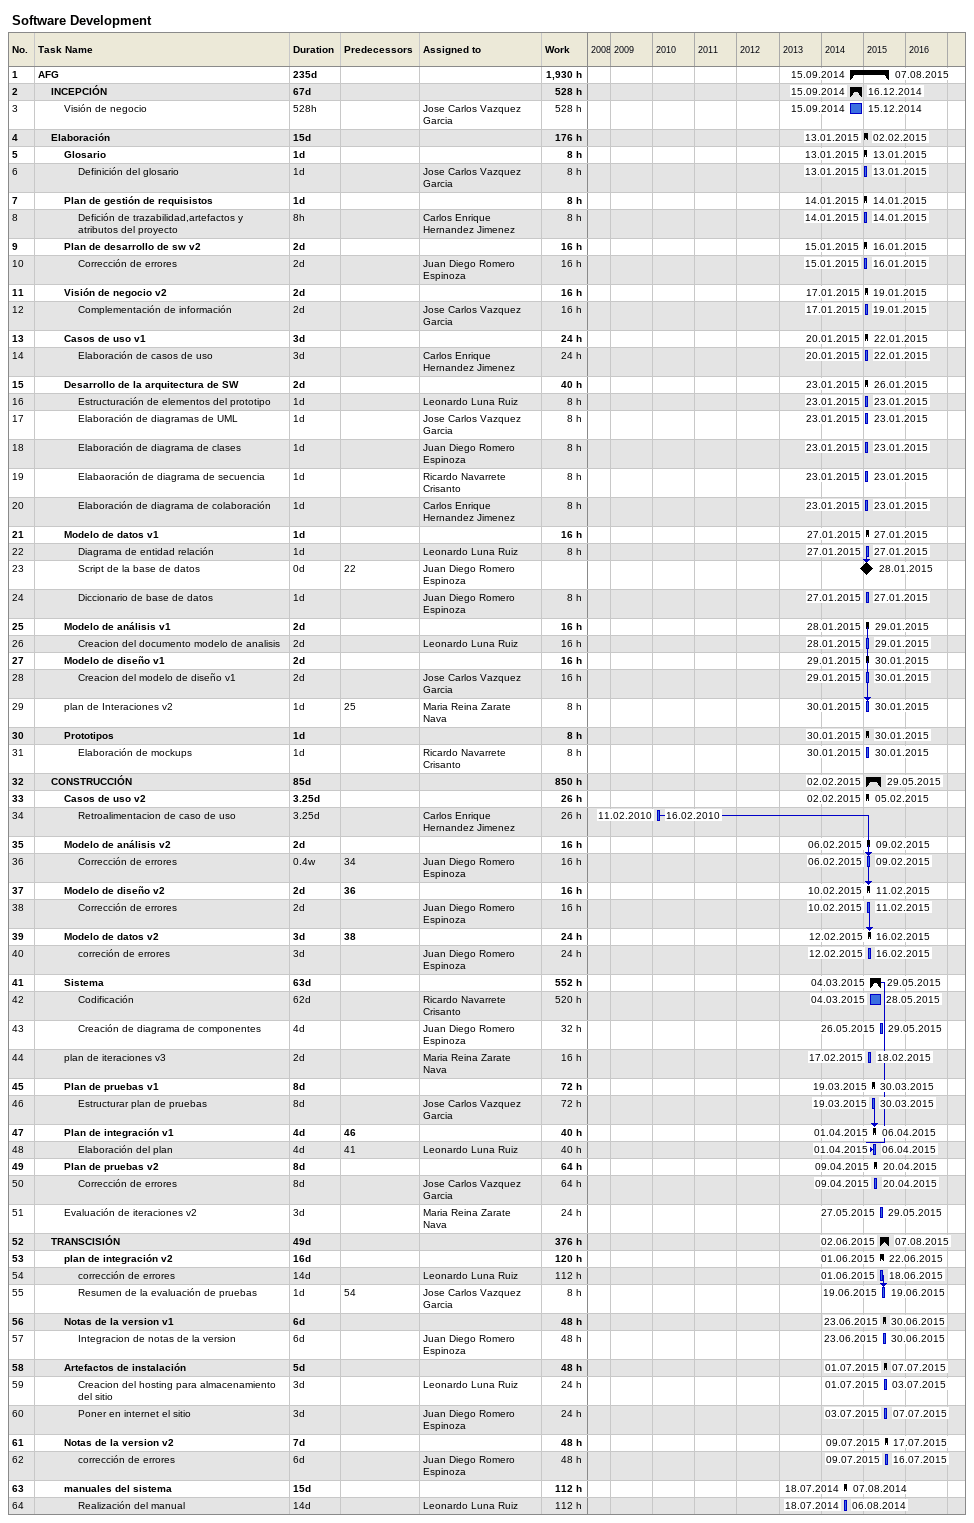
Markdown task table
Software Development

| ID | Level | Task | Duration | Start | Finish | Predecessors | Resources | Work (h) |
|---|---|---|---|---|---|---|---|---|
| 1 | 1 | **AFG** | 235d | 2014-09-15 | 2015-08-07 |  |  | 1930 |
| 2 | 2 | **INCEPCIÓN** | 67d | 2014-09-15 | 2014-12-16 |  |  | 528 |
| 3 | 3 | Visión de negocio | 528h | 2014-09-15 | 2014-12-15 |  | Jose Carlos Vazquez Garcia | 528 |
| 4 | 2 | **Elaboración** | 15d | 2015-01-13 | 2015-02-02 |  |  | 176 |
| 5 | 3 | **Glosario** | 1d | 2015-01-13 | 2015-01-13 |  |  | 8 |
| 6 | 4 | Definición del glosario | 1d | 2015-01-13 | 2015-01-13 |  | Jose Carlos Vazquez Garcia | 8 |
| 7 | 3 | **Plan de gestión de requisistos** | 1d | 2015-01-14 | 2015-01-14 |  |  | 8 |
| 8 | 4 | Defición de trazabilidad,artefactos y atributos del proyecto | 8h | 2015-01-14 | 2015-01-14 |  | Carlos Enrique Hernandez Jimenez | 8 |
| 9 | 3 | **Plan de desarrollo de sw v2** | 2d | 2015-01-15 | 2015-01-16 |  |  | 16 |
| 10 | 4 | Corrección de errores | 2d | 2015-01-15 | 2015-01-16 |  | Juan Diego Romero Espinoza | 16 |
| 11 | 3 | **Visión de negocio v2** | 2d | 2015-01-17 | 2015-01-19 |  |  | 16 |
| 12 | 4 | Complementación de información | 2d | 2015-01-17 | 2015-01-19 |  | Jose Carlos Vazquez Garcia | 16 |
| 13 | 3 | **Casos de uso v1** | 3d | 2015-01-20 | 2015-01-22 |  |  | 24 |
| 14 | 4 | Elaboración de casos de uso | 3d | 2015-01-20 | 2015-01-22 |  | Carlos Enrique Hernandez Jimenez | 24 |
| 15 | 3 | **Desarrollo de la arquitectura de SW** | 2d | 2015-01-23 | 2015-01-26 |  |  | 40 |
| 16 | 4 | Estructuración de elementos del prototipo | 1d | 2015-01-23 | 2015-01-23 |  | Leonardo Luna Ruiz | 8 |
| 17 | 4 | Elaboración de diagramas de UML | 1d | 2015-01-23 | 2015-01-23 |  | Jose Carlos Vazquez Garcia | 8 |
| 18 | 4 | Elaboración de diagrama de clases | 1d | 2015-01-23 | 2015-01-23 |  | Juan Diego Romero Espinoza | 8 |
| 19 | 4 | Elabaoración de diagrama de secuencia | 1d | 2015-01-23 | 2015-01-23 |  | Ricardo Navarrete Crisanto | 8 |
| 20 | 4 | Elaboración de diagrama de colaboración | 1d | 2015-01-23 | 2015-01-23 |  | Carlos Enrique Hernandez Jimenez | 8 |
| 21 | 3 | **Modelo de datos v1** | 1d | 2015-01-27 | 2015-01-27 |  |  | 16 |
| 22 | 4 | Diagrama de entidad relación | 1d | 2015-01-27 | 2015-01-27 |  | Leonardo Luna Ruiz | 8 |
| 23 | 4 | Script de la base de datos | 0d | 2015-01-28 | 2015-01-28 | 22 | Juan Diego Romero Espinoza |  |
| 24 | 4 | Diccionario de base de datos | 1d | 2015-01-27 | 2015-01-27 |  | Juan Diego Romero Espinoza | 8 |
| 25 | 3 | **Modelo de análisis v1** | 2d | 2015-01-28 | 2015-01-29 |  |  | 16 |
| 26 | 4 | Creacion del documento modelo de analisis | 2d | 2015-01-28 | 2015-01-29 |  | Leonardo Luna Ruiz | 16 |
| 27 | 3 | **Modelo de diseño v1** | 2d | 2015-01-29 | 2015-01-30 |  |  | 16 |
| 28 | 4 | Creacion del modelo de diseño v1 | 2d | 2015-01-29 | 2015-01-30 |  | Jose Carlos Vazquez Garcia | 16 |
| 29 | 3 | plan de Interaciones v2 | 1d | 2015-01-30 | 2015-01-30 | 25 | Maria Reina Zarate Nava | 8 |
| 30 | 3 | **Prototipos** | 1d | 2015-01-30 | 2015-01-30 |  |  | 8 |
| 31 | 4 | Elaboración de mockups | 1d | 2015-01-30 | 2015-01-30 |  | Ricardo Navarrete Crisanto | 8 |
| 32 | 2 | **CONSTRUCCIÓN** | 85d | 2015-02-02 | 2015-05-29 |  |  | 850 |
| 33 | 3 | **Casos de uso v2** | 3.25d | 2015-02-02 | 2015-02-05 |  |  | 26 |
| 34 | 4 | Retroalimentacion de caso de uso | 3.25d | 2010-02-11 | 2010-02-16 |  | Carlos Enrique Hernandez Jimenez | 26 |
| 35 | 3 | **Modelo de análisis v2** | 2d | 2015-02-06 | 2015-02-09 |  |  | 16 |
| 36 | 4 | Corrección de errores | 0.4w | 2015-02-06 | 2015-02-09 | 34 | Juan Diego Romero Espinoza | 16 |
| 37 | 3 | **Modelo de diseño v2** | 2d | 2015-02-10 | 2015-02-11 | 36 |  | 16 |
| 38 | 4 | Corrección de errores | 2d | 2015-02-10 | 2015-02-11 |  | Juan Diego Romero Espinoza | 16 |
| 39 | 3 | **Modelo de datos v2** | 3d | 2015-02-12 | 2015-02-16 | 38 |  | 24 |
| 40 | 4 | correción de errores | 3d | 2015-02-12 | 2015-02-16 |  | Juan Diego Romero Espinoza | 24 |
| 41 | 3 | **Sistema** | 63d | 2015-03-04 | 2015-05-29 |  |  | 552 |
| 42 | 4 | Codificación | 62d | 2015-03-04 | 2015-05-28 |  | Ricardo Navarrete Crisanto | 520 |
| 43 | 4 | Creación de diagrama de componentes | 4d | 2015-05-26 | 2015-05-29 |  | Juan Diego Romero Espinoza | 32 |
| 44 | 3 | plan de iteraciones v3 | 2d | 2015-02-17 | 2015-02-18 |  | Maria Reina Zarate Nava | 16 |
| 45 | 3 | **Plan de pruebas v1** | 8d | 2015-03-19 | 2015-03-30 |  |  | 72 |
| 46 | 4 | Estructurar plan de pruebas | 8d | 2015-03-19 | 2015-03-30 |  | Jose Carlos Vazquez Garcia | 72 |
| 47 | 3 | **Plan de integración v1** | 4d | 2015-04-01 | 2015-04-06 | 46 |  | 40 |
| 48 | 4 | Elaboración del plan | 4d | 2015-04-01 | 2015-04-06 | 41 | Leonardo Luna Ruiz | 40 |
| 49 | 3 | **Plan de pruebas v2** | 8d | 2015-04-09 | 2015-04-20 |  |  | 64 |
| 50 | 4 | Corrección de errores | 8d | 2015-04-09 | 2015-04-20 |  | Jose Carlos Vazquez Garcia | 64 |
| 51 | 3 | Evaluación de iteraciones v2 | 3d | 2015-05-27 | 2015-05-29 |  | Maria Reina Zarate Nava | 24 |
| 52 | 2 | **TRANSCISIÓN** | 49d | 2015-06-02 | 2015-08-07 |  |  | 376 |
| 53 | 3 | **plan de integración v2** | 16d | 2015-06-01 | 2015-06-22 |  |  | 120 |
| 54 | 4 | corrección de errores | 14d | 2015-06-01 | 2015-06-18 |  | Leonardo Luna Ruiz | 112 |
| 55 | 4 | Resumen de la evaluación de pruebas | 1d | 2015-06-19 | 2015-06-19 | 54 | Jose Carlos Vazquez Garcia | 8 |
| 56 | 3 | **Notas de la version v1** | 6d | 2015-06-23 | 2015-06-30 |  |  | 48 |
| 57 | 4 | Integracion de notas de la version | 6d | 2015-06-23 | 2015-06-30 |  | Juan Diego Romero Espinoza | 48 |
| 58 | 3 | **Artefactos de instalación** | 5d | 2015-07-01 | 2015-07-07 |  |  | 48 |
| 59 | 4 | Creacion del hosting para almacenamiento del sitio | 3d | 2015-07-01 | 2015-07-03 |  | Leonardo Luna Ruiz | 24 |
| 60 | 4 | Poner en internet el sitio | 3d | 2015-07-03 | 2015-07-07 |  | Juan Diego Romero Espinoza | 24 |
| 61 | 3 | **Notas de la version v2** | 7d | 2015-07-09 | 2015-07-17 |  |  | 48 |
| 62 | 4 | corrección de errores | 6d | 2015-07-09 | 2015-07-16 |  | Juan Diego Romero Espinoza | 48 |
| 63 | 3 | **manuales del sistema** | 15d | 2014-07-18 | 2014-08-07 |  |  | 112 |
| 64 | 4 | Realización del manual | 14d | 2014-07-18 | 2014-08-06 |  | Leonardo Luna Ruiz | 112 |
